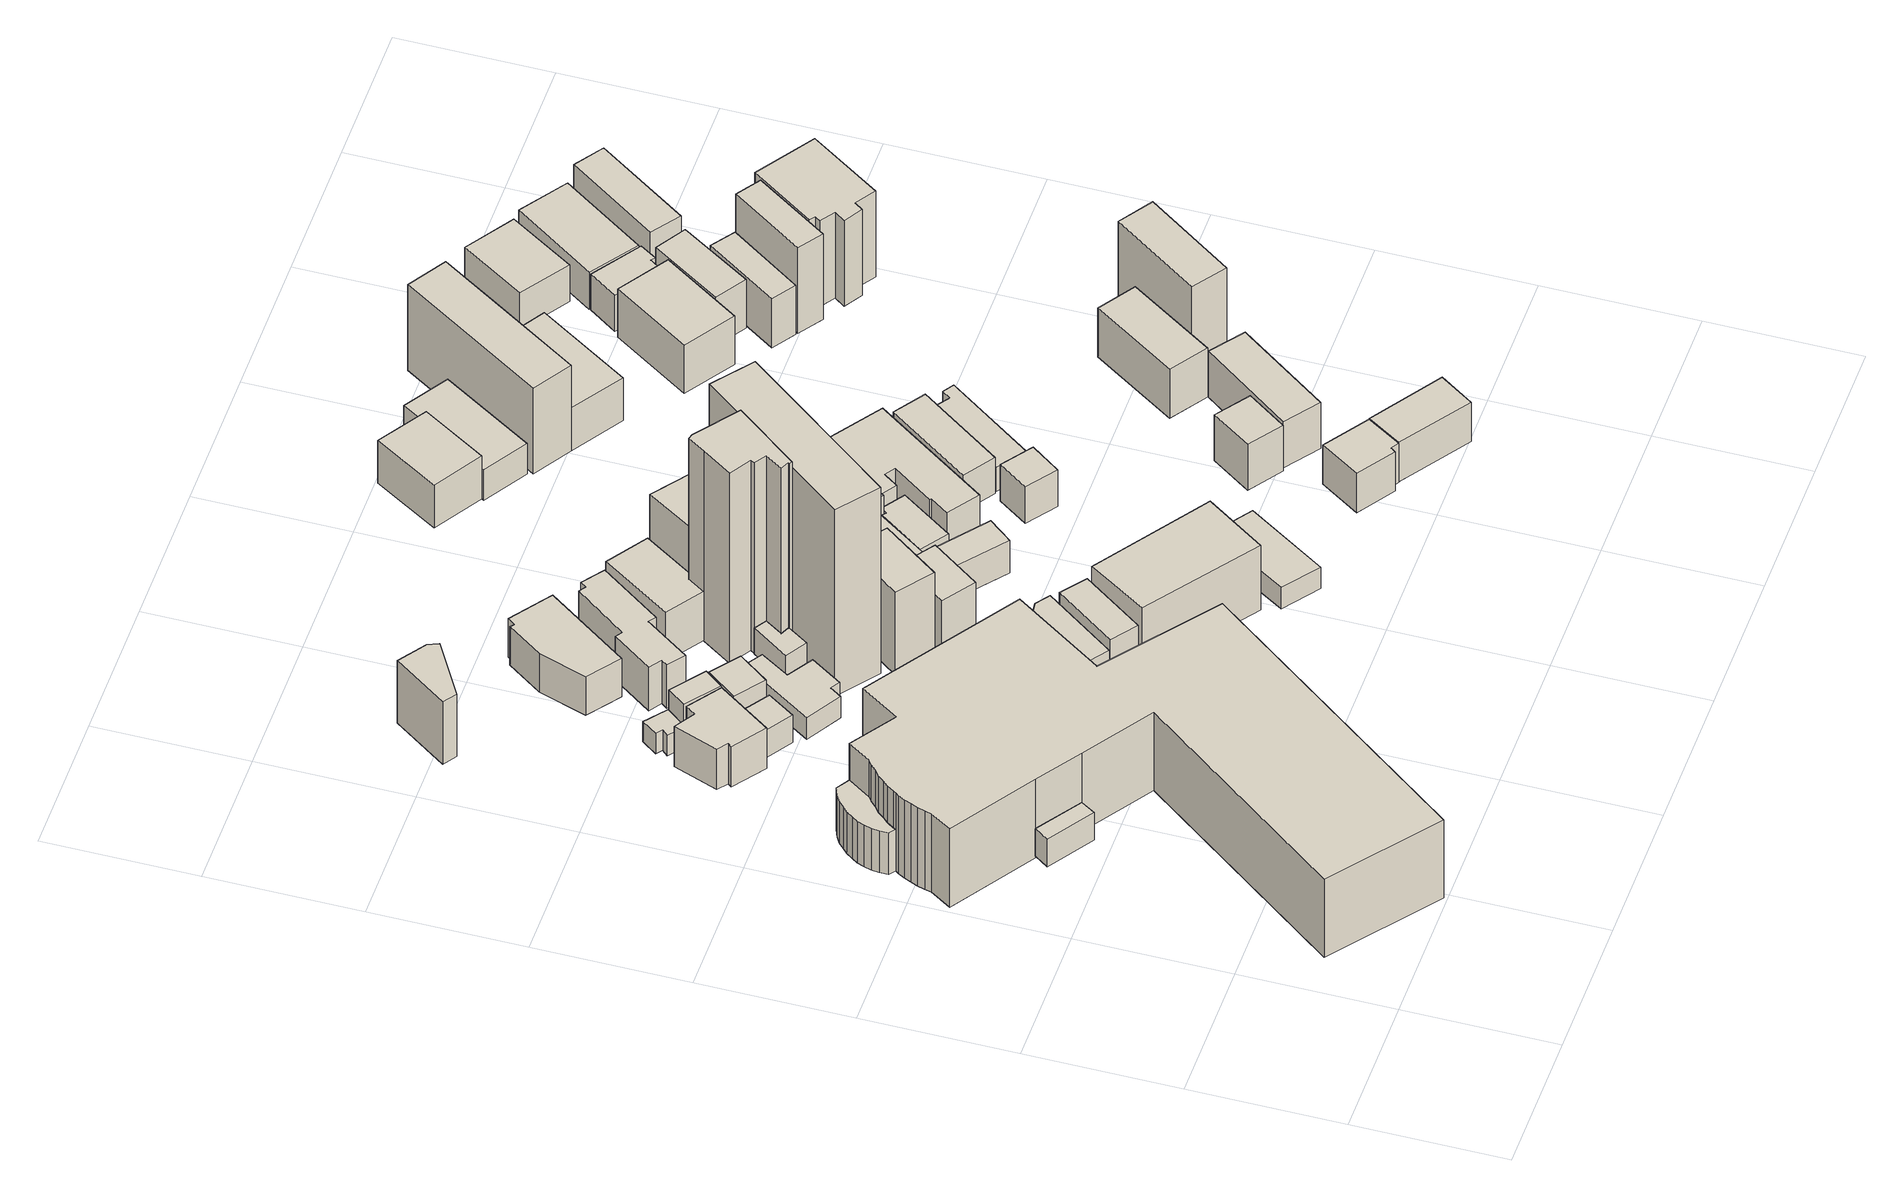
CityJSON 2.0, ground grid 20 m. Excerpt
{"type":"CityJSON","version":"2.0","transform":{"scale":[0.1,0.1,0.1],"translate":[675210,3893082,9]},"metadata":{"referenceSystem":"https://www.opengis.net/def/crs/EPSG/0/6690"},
"CityObjects":{
"building1":{"type":"Building","attributes":{"class":"9999","usage":"422","measuredHeight":9.5,"storeysAboveGround":1,"BuildingDetailAttribute.totalFloorArea":15.6,"BuildingDetailAttribute.buildingFootprintArea":15.6,"BuildingDetailAttribute.buildingRoofEdgeArea":15.6,"BuildingDetailAttribute.urbanPlanType":"21","BuildingDetailAttribute.landUseType":"214","BuildingDetailAttribute.surveyYear":2021,"BuildingIDAttribute.prefecture":"23","BuildingIDAttribute.city":"23106"},"address":[{"country":"日本","locality":"愛知県名古屋市"}],"geometry":[{"type":"Solid","lod":"1","boundaries":[[[[0,1,2,3]],[[2,4,5,3]],[[1,6,4,2]],[[0,7,6,1]],[[3,5,7,0]],[[4,6,7,5]]]]}]},
"building2":{"type":"Building","attributes":{"class":"9999","usage":"422","measuredHeight":11.8,"storeysAboveGround":1,"BuildingDetailAttribute.totalFloorArea":26.38,"BuildingDetailAttribute.buildingFootprintArea":26.38,"BuildingDetailAttribute.buildingRoofEdgeArea":26.38,"BuildingDetailAttribute.urbanPlanType":"21","BuildingDetailAttribute.landUseType":"214","BuildingDetailAttribute.surveyYear":2021,"BuildingIDAttribute.prefecture":"23","BuildingIDAttribute.city":"23106"},"address":[{"country":"日本","locality":"愛知県名古屋市"}],"geometry":[{"type":"Solid","lod":"1","boundaries":[[[[8,9,10,11,12,13,14,15,16,17,18,19,20,21,22,23,24,25,26,27]],[[26,28,29,27]],[[25,30,28,26]],[[24,31,30,25]],[[23,32,31,24]],[[22,33,32,23]],[[21,34,33,22]],[[20,35,34,21]],[[19,36,35,20]],[[18,37,36,19]],[[17,38,37,18]],[[16,39,38,17]],[[15,40,39,16]],[[14,41,40,15]],[[13,42,41,14]],[[12,43,42,13]],[[11,44,43,12]],[[10,45,44,11]],[[9,46,45,10]],[[8,47,46,9]],[[27,29,47,8]],[[28,30,31,32,33,34,35,36,37,38,39,40,41,42,43,44,45,46,47,29]]]]}]},
"building3":{"type":"Building","attributes":{"class":"3002","usage":"422","measuredHeight":22.8,"storeysAboveGround":4,"BuildingDetailAttribute.totalFloorArea":5909.57,"BuildingDetailAttribute.buildingFootprintArea":1477.39,"BuildingDetailAttribute.buildingRoofEdgeArea":1477.39,"BuildingDetailAttribute.urbanPlanType":"21","BuildingDetailAttribute.landUseType":"214","BuildingDetailAttribute.surveyYear":2021,"BuildingIDAttribute.prefecture":"23","BuildingIDAttribute.city":"23106"},"address":[{"country":"日本","locality":"愛知県名古屋市"}],"geometry":[{"type":"Solid","lod":"1","boundaries":[[[[48,49,50,51,52,53,54,55,56,57,58,59,60,61,62,8,27,26,25,24,23,22,21,20,63,64]],[[63,65,66,64]],[[20,67,65,63]],[[21,68,67,20]],[[22,69,68,21]],[[23,70,69,22]],[[24,71,70,23]],[[25,72,71,24]],[[26,73,72,25]],[[27,74,73,26]],[[8,75,74,27]],[[62,76,75,8]],[[61,77,76,62]],[[60,78,77,61]],[[59,79,78,60]],[[58,80,79,59]],[[57,81,80,58]],[[56,82,81,57]],[[55,83,82,56]],[[54,84,83,55]],[[53,85,84,54]],[[52,86,85,53]],[[51,87,86,52]],[[50,88,87,51]],[[49,89,88,50]],[[48,90,89,49]],[[64,66,90,48]],[[65,67,68,69,70,71,72,73,74,75,76,77,78,79,80,81,82,83,84,85,86,87,88,89,90,66]]]]}]},
"building4":{"type":"Building","attributes":{"class":"3001","usage":"411","measuredHeight":8.6,"storeysAboveGround":2,"BuildingDetailAttribute.totalFloorArea":117.78,"BuildingDetailAttribute.buildingFootprintArea":58.89,"BuildingDetailAttribute.buildingRoofEdgeArea":58.89,"BuildingDetailAttribute.urbanPlanType":"21","BuildingDetailAttribute.landUseType":"211","BuildingDetailAttribute.surveyYear":2021,"BuildingIDAttribute.prefecture":"23","BuildingIDAttribute.city":"23106"},"address":[{"country":"日本","locality":"愛知県名古屋市"}],"geometry":[{"type":"Solid","lod":"1","boundaries":[[[[91,92,93,94,95,96,97,98]],[[97,99,100,98]],[[96,101,99,97]],[[95,102,101,96]],[[94,103,102,95]],[[93,104,103,94]],[[92,105,104,93]],[[91,106,105,92]],[[98,100,106,91]],[[99,101,102,103,104,105,106,100]]]]}]},
"building5":{"type":"Building","attributes":{"class":"3003","usage":"461","measuredHeight":5.3,"storeysAboveGround":9999,"BuildingDetailAttribute.totalFloorArea":-9999,"BuildingDetailAttribute.buildingFootprintArea":-9999,"BuildingDetailAttribute.buildingRoofEdgeArea":11.72,"BuildingDetailAttribute.urbanPlanType":"21","BuildingDetailAttribute.landUseType":"211","BuildingDetailAttribute.surveyYear":2021,"BuildingIDAttribute.prefecture":"23","BuildingIDAttribute.city":"23106"},"geometry":[{"type":"Solid","lod":"1","boundaries":[[[[107,108,109,110,111,112]],[[111,113,114,112]],[[110,115,113,111]],[[109,116,115,110]],[[108,117,116,109]],[[107,118,117,108]],[[112,114,118,107]],[[113,115,116,117,118,114]]]]}]},
"building6":{"type":"Building","attributes":{"class":"3003","usage":"461","measuredHeight":4.5,"storeysAboveGround":9999,"BuildingDetailAttribute.totalFloorArea":-9999,"BuildingDetailAttribute.buildingFootprintArea":-9999,"BuildingDetailAttribute.buildingRoofEdgeArea":17.94,"BuildingDetailAttribute.urbanPlanType":"21","BuildingDetailAttribute.landUseType":"211","BuildingDetailAttribute.surveyYear":2021,"BuildingIDAttribute.prefecture":"23","BuildingIDAttribute.city":"23106"},"geometry":[{"type":"Solid","lod":"1","boundaries":[[[[119,120,121,122]],[[121,123,124,122]],[[120,125,123,121]],[[119,126,125,120]],[[122,124,126,119]],[[123,125,126,124]]]]}]},
"building7":{"type":"Building","attributes":{"class":"3001","usage":"413","measuredHeight":12.2,"storeysAboveGround":3,"BuildingDetailAttribute.totalFloorArea":102.77,"BuildingDetailAttribute.buildingFootprintArea":34.26,"BuildingDetailAttribute.buildingRoofEdgeArea":34.26,"BuildingDetailAttribute.urbanPlanType":"21","BuildingDetailAttribute.landUseType":"212","BuildingDetailAttribute.surveyYear":2021,"BuildingIDAttribute.prefecture":"23","BuildingIDAttribute.city":"23106"},"address":[{"country":"日本","locality":"愛知県名古屋市"}],"geometry":[{"type":"Solid","lod":"1","boundaries":[[[[127,128,129,130,131]],[[130,132,133,131]],[[129,134,132,130]],[[128,135,134,129]],[[127,136,135,128]],[[131,133,136,127]],[[132,134,135,136,133]]]]}]},
"building8":{"type":"Building","attributes":{"class":"3001","usage":"461","measuredHeight":6.2,"storeysAboveGround":9999,"BuildingDetailAttribute.totalFloorArea":-9999,"BuildingDetailAttribute.buildingFootprintArea":-9999,"BuildingDetailAttribute.buildingRoofEdgeArea":16.37,"BuildingDetailAttribute.urbanPlanType":"21","BuildingDetailAttribute.landUseType":"211","BuildingDetailAttribute.surveyYear":2021,"BuildingIDAttribute.prefecture":"23","BuildingIDAttribute.city":"23106"},"geometry":[{"type":"Solid","lod":"1","boundaries":[[[[137,138,139,140]],[[139,141,142,140]],[[138,143,141,139]],[[137,144,143,138]],[[140,142,144,137]],[[141,143,144,142]]]]}]},
"building9":{"type":"Building","attributes":{"class":"3001","usage":"411","measuredHeight":6.3,"storeysAboveGround":2,"BuildingDetailAttribute.totalFloorArea":45.74,"BuildingDetailAttribute.buildingFootprintArea":22.87,"BuildingDetailAttribute.buildingRoofEdgeArea":22.87,"BuildingDetailAttribute.urbanPlanType":"21","BuildingDetailAttribute.landUseType":"211","BuildingDetailAttribute.surveyYear":2021,"BuildingIDAttribute.prefecture":"23","BuildingIDAttribute.city":"23106"},"address":[{"country":"日本","locality":"愛知県名古屋市"}],"geometry":[{"type":"Solid","lod":"1","boundaries":[[[[145,146,147,148]],[[147,149,150,148]],[[146,151,149,147]],[[145,152,151,146]],[[148,150,152,145]],[[149,151,152,150]]]]}]},
"building10":{"type":"Building","attributes":{"class":"3001","usage":"411","measuredHeight":4.4,"storeysAboveGround":1,"BuildingDetailAttribute.totalFloorArea":55.62,"BuildingDetailAttribute.buildingFootprintArea":55.62,"BuildingDetailAttribute.buildingRoofEdgeArea":55.62,"BuildingDetailAttribute.urbanPlanType":"21","BuildingDetailAttribute.landUseType":"211","BuildingDetailAttribute.surveyYear":2021,"BuildingIDAttribute.prefecture":"23","BuildingIDAttribute.city":"23106"},"address":[{"country":"日本","locality":"愛知県名古屋市"}],"geometry":[{"type":"Solid","lod":"1","boundaries":[[[[153,154,155,156,157,158,159,160]],[[159,161,162,160]],[[158,163,161,159]],[[157,164,163,158]],[[156,165,164,157]],[[155,166,165,156]],[[154,167,166,155]],[[153,168,167,154]],[[160,162,168,153]],[[161,163,164,165,166,167,168,162]]]]}]},
"building11":{"type":"Building","attributes":{"class":"9999","usage":"411","measuredHeight":8.3,"storeysAboveGround":2,"BuildingDetailAttribute.totalFloorArea":174.25,"BuildingDetailAttribute.buildingFootprintArea":87.12,"BuildingDetailAttribute.buildingRoofEdgeArea":87.12,"BuildingDetailAttribute.urbanPlanType":"21","BuildingDetailAttribute.landUseType":"211","BuildingDetailAttribute.surveyYear":2021,"BuildingIDAttribute.prefecture":"23","BuildingIDAttribute.city":"23106"},"address":[{"country":"日本","locality":"愛知県名古屋市中区新栄三丁目２３０１"}],"geometry":[{"type":"Solid","lod":"1","boundaries":[[[[169,170,171,172,173,174,175]],[[174,176,177,175]],[[173,178,176,174]],[[172,179,178,173]],[[171,180,179,172]],[[170,181,180,171]],[[169,182,181,170]],[[175,177,182,169]],[[176,178,179,180,181,182,177]]]]}]},
"building12":{"type":"Building","attributes":{"class":"9999","usage":"401","measuredHeight":8.6,"storeysAboveGround":4,"BuildingDetailAttribute.totalFloorArea":196.31,"BuildingDetailAttribute.buildingFootprintArea":49.08,"BuildingDetailAttribute.buildingRoofEdgeArea":49.08,"BuildingDetailAttribute.urbanPlanType":"21","BuildingDetailAttribute.landUseType":"223","BuildingDetailAttribute.surveyYear":2021,"BuildingIDAttribute.prefecture":"23","BuildingIDAttribute.city":"23106"},"address":[{"country":"日本","locality":"愛知県名古屋市"}],"geometry":[{"type":"Solid","lod":"1","boundaries":[[[[183,184,185,186,187]],[[186,188,189,187]],[[185,190,188,186]],[[184,191,190,185]],[[183,192,191,184]],[[187,189,192,183]],[[188,190,191,192,189]]]]}]},
"building13":{"type":"Building","attributes":{"class":"3001","usage":"412","measuredHeight":7.1,"storeysAboveGround":2,"BuildingDetailAttribute.totalFloorArea":151.86,"BuildingDetailAttribute.buildingFootprintArea":75.93,"BuildingDetailAttribute.buildingRoofEdgeArea":75.93,"BuildingDetailAttribute.urbanPlanType":"21","BuildingDetailAttribute.landUseType":"211","BuildingDetailAttribute.surveyYear":2021,"BuildingIDAttribute.prefecture":"23","BuildingIDAttribute.city":"23106"},"address":[{"country":"日本","locality":"愛知県名古屋市"}],"geometry":[{"type":"Solid","lod":"1","boundaries":[[[[193,194,195,196,197,198,199,200,201,202,203,204]],[[203,205,206,204]],[[202,207,205,203]],[[201,208,207,202]],[[200,209,208,201]],[[199,210,209,200]],[[198,211,210,199]],[[197,212,211,198]],[[196,213,212,197]],[[195,214,213,196]],[[194,215,214,195]],[[193,216,215,194]],[[204,206,216,193]],[[205,207,208,209,210,211,212,213,214,215,216,206]]]]}]},
"building14":{"type":"Building","attributes":{"class":"9999","usage":"461","measuredHeight":31.2,"storeysAboveGround":9999,"BuildingDetailAttribute.totalFloorArea":-9999,"BuildingDetailAttribute.buildingFootprintArea":-9999,"BuildingDetailAttribute.buildingRoofEdgeArea":15.56,"BuildingDetailAttribute.urbanPlanType":"21","BuildingDetailAttribute.landUseType":"211","BuildingDetailAttribute.surveyYear":2021,"BuildingIDAttribute.prefecture":"23","BuildingIDAttribute.city":"23106"},"geometry":[{"type":"Solid","lod":"1","boundaries":[[[[217,218,219,220,221,222,223]],[[222,224,225,223]],[[221,226,224,222]],[[220,227,226,221]],[[219,228,227,220]],[[218,229,228,219]],[[217,230,229,218]],[[223,225,230,217]],[[224,226,227,228,229,230,225]]]]}]},
"building15":{"type":"Building","attributes":{"class":"3001","usage":"411","measuredHeight":9.6,"storeysAboveGround":3,"BuildingDetailAttribute.totalFloorArea":118.86,"BuildingDetailAttribute.buildingFootprintArea":39.62,"BuildingDetailAttribute.buildingRoofEdgeArea":39.62,"BuildingDetailAttribute.urbanPlanType":"21","BuildingDetailAttribute.landUseType":"211","BuildingDetailAttribute.surveyYear":2021,"BuildingIDAttribute.prefecture":"23","BuildingIDAttribute.city":"23106"},"address":[{"country":"日本","locality":"愛知県名古屋市"}],"geometry":[{"type":"Solid","lod":"1","boundaries":[[[[231,232,233,234]],[[233,235,236,234]],[[232,237,235,233]],[[231,238,237,232]],[[234,236,238,231]],[[235,237,238,236]]]]}]},
"building16":{"type":"Building","attributes":{"class":"3001","usage":"411","measuredHeight":13.5,"storeysAboveGround":3,"BuildingDetailAttribute.totalFloorArea":154,"BuildingDetailAttribute.buildingFootprintArea":51.33,"BuildingDetailAttribute.buildingRoofEdgeArea":51.33,"BuildingDetailAttribute.urbanPlanType":"21","BuildingDetailAttribute.landUseType":"211","BuildingDetailAttribute.surveyYear":2021,"BuildingIDAttribute.prefecture":"23","BuildingIDAttribute.city":"23106"},"address":[{"country":"日本","locality":"愛知県名古屋市"}],"geometry":[{"type":"Solid","lod":"1","boundaries":[[[[239,240,241,242]],[[241,243,244,242]],[[240,245,243,241]],[[239,246,245,240]],[[242,244,246,239]],[[243,245,246,244]]]]}]},
"building17":{"type":"Building","attributes":{"class":"3001","usage":"411","measuredHeight":31.1,"storeysAboveGround":2,"BuildingDetailAttribute.totalFloorArea":124.41,"BuildingDetailAttribute.buildingFootprintArea":62.21,"BuildingDetailAttribute.buildingRoofEdgeArea":62.21,"BuildingDetailAttribute.urbanPlanType":"21","BuildingDetailAttribute.landUseType":"211","BuildingDetailAttribute.surveyYear":2021,"BuildingIDAttribute.prefecture":"23","BuildingIDAttribute.city":"23106"},"address":[{"country":"日本","locality":"愛知県名古屋市"}],"geometry":[{"type":"Solid","lod":"1","boundaries":[[[[247,248,249,250,251,252,253,254,255,256,257,258]],[[257,259,260,258]],[[256,261,259,257]],[[255,262,261,256]],[[254,263,262,255]],[[253,264,263,254]],[[252,265,264,253]],[[251,266,265,252]],[[250,267,266,251]],[[249,268,267,250]],[[248,269,268,249]],[[247,270,269,248]],[[258,260,270,247]],[[259,261,262,263,264,265,266,267,268,269,270,260]]]]}]},
"building18":{"type":"Building","attributes":{"class":"9999","usage":"411","measuredHeight":15,"storeysAboveGround":2,"BuildingDetailAttribute.totalFloorArea":134.65,"BuildingDetailAttribute.buildingFootprintArea":67.33,"BuildingDetailAttribute.buildingRoofEdgeArea":67.33,"BuildingDetailAttribute.urbanPlanType":"21","BuildingDetailAttribute.landUseType":"211","BuildingDetailAttribute.surveyYear":2021,"BuildingIDAttribute.prefecture":"23","BuildingIDAttribute.city":"23106"},"address":[{"country":"日本","locality":"愛知県名古屋市"}],"geometry":[{"type":"Solid","lod":"1","boundaries":[[[[271,272,273,274,275,276]],[[275,277,278,276]],[[274,279,277,275]],[[273,280,279,274]],[[272,281,280,273]],[[271,282,281,272]],[[276,278,282,271]],[[277,279,280,281,282,278]]]]}]},
"building19":{"type":"Building","attributes":{"class":"3002","usage":"413","measuredHeight":8.5,"storeysAboveGround":2,"BuildingDetailAttribute.totalFloorArea":79.57,"BuildingDetailAttribute.buildingFootprintArea":39.79,"BuildingDetailAttribute.buildingRoofEdgeArea":39.79,"BuildingDetailAttribute.urbanPlanType":"21","BuildingDetailAttribute.landUseType":"212","BuildingDetailAttribute.surveyYear":2021,"BuildingIDAttribute.prefecture":"23","BuildingIDAttribute.city":"23106"},"address":[{"country":"日本","locality":"愛知県名古屋市"}],"geometry":[{"type":"Solid","lod":"1","boundaries":[[[[283,284,285,286]],[[285,287,288,286]],[[284,289,287,285]],[[283,290,289,284]],[[286,288,290,283]],[[287,289,290,288]]]]}]},
"building20":{"type":"Building","attributes":{"class":"3002","usage":"412","measuredHeight":31.5,"storeysAboveGround":10,"BuildingDetailAttribute.totalFloorArea":1688.16,"BuildingDetailAttribute.buildingFootprintArea":168.82,"BuildingDetailAttribute.buildingRoofEdgeArea":168.82,"BuildingDetailAttribute.urbanPlanType":"21","BuildingDetailAttribute.landUseType":"211","BuildingDetailAttribute.surveyYear":2021,"BuildingIDAttribute.prefecture":"23","BuildingIDAttribute.city":"23106"},"address":[{"country":"日本","locality":"愛知県名古屋市"}],"geometry":[{"type":"Solid","lod":"1","boundaries":[[[[291,292,293,294]],[[293,295,296,294]],[[292,297,295,293]],[[291,298,297,292]],[[294,296,298,291]],[[295,297,298,296]]]]}]},
"building21":{"type":"Building","attributes":{"class":"3002","usage":"412","measuredHeight":12.6,"storeysAboveGround":3,"BuildingDetailAttribute.totalFloorArea":484.04,"BuildingDetailAttribute.buildingFootprintArea":161.35,"BuildingDetailAttribute.buildingRoofEdgeArea":161.35,"BuildingDetailAttribute.urbanPlanType":"21","BuildingDetailAttribute.landUseType":"211","BuildingDetailAttribute.surveyYear":2021,"BuildingIDAttribute.prefecture":"23","BuildingIDAttribute.city":"23106"},"address":[{"country":"日本","locality":"愛知県名古屋市"}],"geometry":[{"type":"Solid","lod":"1","boundaries":[[[[299,300,301,302]],[[301,303,304,302]],[[300,305,303,301]],[[299,306,305,300]],[[302,304,306,299]],[[303,305,306,304]]]]}]},
"building22":{"type":"Building","attributes":{"class":"3001","usage":"411","measuredHeight":27,"storeysAboveGround":4,"BuildingDetailAttribute.totalFloorArea":192.43,"BuildingDetailAttribute.buildingFootprintArea":48.11,"BuildingDetailAttribute.buildingRoofEdgeArea":48.11,"BuildingDetailAttribute.urbanPlanType":"21","BuildingDetailAttribute.landUseType":"211","BuildingDetailAttribute.surveyYear":2021,"BuildingIDAttribute.prefecture":"23","BuildingIDAttribute.city":"23106"},"address":[{"country":"日本","locality":"愛知県名古屋市"}],"geometry":[{"type":"Solid","lod":"1","boundaries":[[[[307,308,309,310]],[[309,311,312,310]],[[308,313,311,309]],[[307,314,313,308]],[[310,312,314,307]],[[311,313,314,312]]]]}]},
"building23":{"type":"Building","attributes":{"class":"9999","usage":"411","measuredHeight":7.2,"storeysAboveGround":2,"BuildingDetailAttribute.totalFloorArea":122.56,"BuildingDetailAttribute.buildingFootprintArea":61.28,"BuildingDetailAttribute.buildingRoofEdgeArea":-9999,"BuildingDetailAttribute.urbanPlanType":"21","BuildingDetailAttribute.landUseType":"211","BuildingDetailAttribute.surveyYear":2021,"BuildingIDAttribute.prefecture":"23","BuildingIDAttribute.city":"23106"},"address":[{"country":"日本","locality":"愛知県名古屋市中区新栄三丁目２３０６"}],"geometry":[{"type":"Solid","lod":"1","boundaries":[[[[315,316,317,318]],[[317,319,320,318]],[[316,321,319,317]],[[315,322,321,316]],[[318,320,322,315]],[[319,321,322,320]]]]}]},
"building24":{"type":"Building","attributes":{"class":"3001","usage":"411","measuredHeight":5.3,"storeysAboveGround":1,"BuildingDetailAttribute.totalFloorArea":33.48,"BuildingDetailAttribute.buildingFootprintArea":33.48,"BuildingDetailAttribute.buildingRoofEdgeArea":33.48,"BuildingDetailAttribute.urbanPlanType":"21","BuildingDetailAttribute.landUseType":"211","BuildingDetailAttribute.surveyYear":2021,"BuildingIDAttribute.prefecture":"23","BuildingIDAttribute.city":"23106"},"address":[{"country":"日本","locality":"愛知県名古屋市"}],"geometry":[{"type":"Solid","lod":"1","boundaries":[[[[323,324,325,326]],[[325,327,328,326]],[[324,329,327,325]],[[323,330,329,324]],[[326,328,330,323]],[[327,329,330,328]]]]}]},
"building25":{"type":"Building","attributes":{"class":"3001","usage":"413","measuredHeight":6.2,"storeysAboveGround":1,"BuildingDetailAttribute.totalFloorArea":38.39,"BuildingDetailAttribute.buildingFootprintArea":38.39,"BuildingDetailAttribute.buildingRoofEdgeArea":72.11,"BuildingDetailAttribute.urbanPlanType":"21","BuildingDetailAttribute.landUseType":"212","BuildingDetailAttribute.surveyYear":2021,"BuildingIDAttribute.prefecture":"23","BuildingIDAttribute.city":"23106"},"address":[{"country":"日本","locality":"愛知県名古屋市"}],"geometry":[{"type":"Solid","lod":"1","boundaries":[[[[331,332,333,334,335,336,337]],[[336,338,339,337]],[[335,340,338,336]],[[334,341,340,335]],[[333,342,341,334]],[[332,343,342,333]],[[331,344,343,332]],[[337,339,344,331]],[[338,340,341,342,343,344,339]]]]}]},
"building26":{"type":"Building","attributes":{"class":"3001","usage":"411","measuredHeight":4.4,"storeysAboveGround":1,"BuildingDetailAttribute.totalFloorArea":71.54,"BuildingDetailAttribute.buildingFootprintArea":71.54,"BuildingDetailAttribute.buildingRoofEdgeArea":71.54,"BuildingDetailAttribute.urbanPlanType":"21","BuildingDetailAttribute.landUseType":"211","BuildingDetailAttribute.surveyYear":2021,"BuildingIDAttribute.prefecture":"23","BuildingIDAttribute.city":"23106"},"address":[{"country":"日本","locality":"愛知県名古屋市"}],"geometry":[{"type":"Solid","lod":"1","boundaries":[[[[345,346,347,348]],[[347,349,350,348]],[[346,351,349,347]],[[345,352,351,346]],[[348,350,352,345]],[[349,351,352,350]]]]}]},
"building27":{"type":"Building","attributes":{"class":"9999","usage":"411","measuredHeight":6.2,"storeysAboveGround":1,"BuildingDetailAttribute.totalFloorArea":33.73,"BuildingDetailAttribute.buildingFootprintArea":33.73,"BuildingDetailAttribute.buildingRoofEdgeArea":72.11,"BuildingDetailAttribute.urbanPlanType":"21","BuildingDetailAttribute.landUseType":"211","BuildingDetailAttribute.surveyYear":2021,"BuildingIDAttribute.prefecture":"23","BuildingIDAttribute.city":"23106"},"address":[{"country":"日本","locality":"愛知県名古屋市"}],"geometry":[{"type":"Solid","lod":"1","boundaries":[[[[353,354,355,356,357,358]],[[357,359,360,358]],[[356,361,359,357]],[[355,362,361,356]],[[354,363,362,355]],[[353,364,363,354]],[[358,360,364,353]],[[359,361,362,363,364,360]]]]}]},
"building28":{"type":"Building","attributes":{"class":"3001","usage":"413","measuredHeight":9,"storeysAboveGround":2,"BuildingDetailAttribute.totalFloorArea":137.05,"BuildingDetailAttribute.buildingFootprintArea":68.53,"BuildingDetailAttribute.buildingRoofEdgeArea":68.53,"BuildingDetailAttribute.urbanPlanType":"21","BuildingDetailAttribute.landUseType":"212","BuildingDetailAttribute.surveyYear":2021,"BuildingIDAttribute.prefecture":"23","BuildingIDAttribute.city":"23106"},"address":[{"country":"日本","locality":"愛知県名古屋市"}],"geometry":[{"type":"Solid","lod":"1","boundaries":[[[[365,366,367,368]],[[367,369,370,368]],[[366,371,369,367]],[[365,372,371,366]],[[368,370,372,365]],[[369,371,372,370]]]]}]},
"building29":{"type":"Building","attributes":{"class":"3001","usage":"411","measuredHeight":7,"storeysAboveGround":2,"BuildingDetailAttribute.totalFloorArea":45.2,"BuildingDetailAttribute.buildingFootprintArea":22.6,"BuildingDetailAttribute.buildingRoofEdgeArea":22.6,"BuildingDetailAttribute.urbanPlanType":"21","BuildingDetailAttribute.landUseType":"211","BuildingDetailAttribute.surveyYear":2021,"BuildingIDAttribute.prefecture":"23","BuildingIDAttribute.city":"23106"},"address":[{"country":"日本","locality":"愛知県名古屋市"}],"geometry":[{"type":"Solid","lod":"1","boundaries":[[[[373,374,375,376]],[[375,377,378,376]],[[374,379,377,375]],[[373,380,379,374]],[[376,378,380,373]],[[377,379,380,378]]]]}]},
"building30":{"type":"Building","attributes":{"class":"3001","usage":"411","measuredHeight":8.1,"storeysAboveGround":2,"BuildingDetailAttribute.totalFloorArea":269.15,"BuildingDetailAttribute.buildingFootprintArea":134.57,"BuildingDetailAttribute.buildingRoofEdgeArea":134.57,"BuildingDetailAttribute.urbanPlanType":"21","BuildingDetailAttribute.landUseType":"211","BuildingDetailAttribute.surveyYear":2021,"BuildingIDAttribute.prefecture":"23","BuildingIDAttribute.city":"23106"},"address":[{"country":"日本","locality":"愛知県名古屋市"}],"geometry":[{"type":"Solid","lod":"1","boundaries":[[[[381,382,383,384,385,386,387,388,389,390]],[[389,391,392,390]],[[388,393,391,389]],[[387,394,393,388]],[[386,395,394,387]],[[385,396,395,386]],[[384,397,396,385]],[[383,398,397,384]],[[382,399,398,383]],[[381,400,399,382]],[[390,392,400,381]],[[391,393,394,395,396,397,398,399,400,392]]]]}]},
"building31":{"type":"Building","attributes":{"class":"3001","usage":"402","measuredHeight":9,"storeysAboveGround":2,"BuildingDetailAttribute.totalFloorArea":148.24,"BuildingDetailAttribute.buildingFootprintArea":74.12,"BuildingDetailAttribute.buildingRoofEdgeArea":74.12,"BuildingDetailAttribute.urbanPlanType":"21","BuildingDetailAttribute.landUseType":"212","BuildingDetailAttribute.surveyYear":2021,"BuildingIDAttribute.prefecture":"23","BuildingIDAttribute.city":"23106"},"address":[{"country":"日本","locality":"愛知県名古屋市"}],"geometry":[{"type":"Solid","lod":"1","boundaries":[[[[401,402,403,404]],[[403,405,406,404]],[[402,407,405,403]],[[401,408,407,402]],[[404,406,408,401]],[[405,407,408,406]]]]}]},
"building32":{"type":"Building","attributes":{"class":"3001","usage":"413","measuredHeight":7.4,"storeysAboveGround":2,"BuildingDetailAttribute.totalFloorArea":84.22,"BuildingDetailAttribute.buildingFootprintArea":42.11,"BuildingDetailAttribute.buildingRoofEdgeArea":100.13,"BuildingDetailAttribute.urbanPlanType":"21","BuildingDetailAttribute.landUseType":"212","BuildingDetailAttribute.surveyYear":2021,"BuildingIDAttribute.prefecture":"23","BuildingIDAttribute.city":"23106"},"address":[{"country":"日本","locality":"愛知県名古屋市"}],"geometry":[{"type":"Solid","lod":"1","boundaries":[[[[409,410,411,412,413,414]],[[413,415,416,414]],[[412,417,415,413]],[[411,418,417,412]],[[410,419,418,411]],[[409,420,419,410]],[[414,416,420,409]],[[415,417,418,419,420,416]]]]}]},
"building33":{"type":"Building","attributes":{"class":"3001","usage":"411","measuredHeight":6.9,"storeysAboveGround":2,"BuildingDetailAttribute.totalFloorArea":127.17,"BuildingDetailAttribute.buildingFootprintArea":63.59,"BuildingDetailAttribute.buildingRoofEdgeArea":63.59,"BuildingDetailAttribute.urbanPlanType":"21","BuildingDetailAttribute.landUseType":"211","BuildingDetailAttribute.surveyYear":2021,"BuildingIDAttribute.prefecture":"23","BuildingIDAttribute.city":"23106"},"address":[{"country":"日本","locality":"愛知県名古屋市"}],"geometry":[{"type":"Solid","lod":"1","boundaries":[[[[421,422,423,424]],[[423,425,426,424]],[[422,427,425,423]],[[421,428,427,422]],[[424,426,428,421]],[[425,427,428,426]]]]}]},
"building34":{"type":"Building","attributes":{"class":"3002","usage":"411","measuredHeight":7.5,"storeysAboveGround":1,"BuildingDetailAttribute.totalFloorArea":32.89,"BuildingDetailAttribute.buildingFootprintArea":32.89,"BuildingDetailAttribute.buildingRoofEdgeArea":32.89,"BuildingDetailAttribute.urbanPlanType":"21","BuildingDetailAttribute.landUseType":"211","BuildingDetailAttribute.surveyYear":2021,"BuildingIDAttribute.prefecture":"23","BuildingIDAttribute.city":"23106"},"address":[{"country":"日本","locality":"愛知県名古屋市"}],"geometry":[{"type":"Solid","lod":"1","boundaries":[[[[429,430,431,432]],[[431,433,434,432]],[[430,435,433,431]],[[429,436,435,430]],[[432,434,436,429]],[[433,435,436,434]]]]}]},
"building35":{"type":"Building","attributes":{"class":"3001","usage":"413","measuredHeight":9,"storeysAboveGround":2,"BuildingDetailAttribute.totalFloorArea":190.46,"BuildingDetailAttribute.buildingFootprintArea":95.23,"BuildingDetailAttribute.buildingRoofEdgeArea":95.23,"BuildingDetailAttribute.urbanPlanType":"21","BuildingDetailAttribute.landUseType":"212","BuildingDetailAttribute.surveyYear":2021,"BuildingIDAttribute.prefecture":"23","BuildingIDAttribute.city":"23106"},"address":[{"country":"日本","locality":"愛知県名古屋市"}],"geometry":[{"type":"Solid","lod":"1","boundaries":[[[[437,438,401,404,439,440]],[[439,441,442,440]],[[404,443,441,439]],[[401,444,443,404]],[[438,445,444,401]],[[437,446,445,438]],[[440,442,446,437]],[[441,443,444,445,446,442]]]]}]},
"building36":{"type":"Building","attributes":{"class":"3001","usage":"413","measuredHeight":6.9,"storeysAboveGround":1,"BuildingDetailAttribute.totalFloorArea":57.71,"BuildingDetailAttribute.buildingFootprintArea":57.71,"BuildingDetailAttribute.buildingRoofEdgeArea":57.71,"BuildingDetailAttribute.urbanPlanType":"21","BuildingDetailAttribute.landUseType":"212","BuildingDetailAttribute.surveyYear":2021,"BuildingIDAttribute.prefecture":"23","BuildingIDAttribute.city":"23106"},"address":[{"country":"日本","locality":"愛知県名古屋市"}],"geometry":[{"type":"Solid","lod":"1","boundaries":[[[[447,448,449,450,451,452]],[[451,453,454,452]],[[450,455,453,451]],[[449,456,455,450]],[[448,457,456,449]],[[447,458,457,448]],[[452,454,458,447]],[[453,455,456,457,458,454]]]]}]},
"building37":{"type":"Building","attributes":{"class":"9999","usage":"412","measuredHeight":7.4,"storeysAboveGround":2,"BuildingDetailAttribute.totalFloorArea":116.04,"BuildingDetailAttribute.buildingFootprintArea":58.02,"BuildingDetailAttribute.buildingRoofEdgeArea":100.13,"BuildingDetailAttribute.urbanPlanType":"21","BuildingDetailAttribute.landUseType":"211","BuildingDetailAttribute.surveyYear":2021,"BuildingIDAttribute.prefecture":"23","BuildingIDAttribute.city":"23106"},"address":[{"country":"日本","locality":"愛知県名古屋市"}],"geometry":[{"type":"Solid","lod":"1","boundaries":[[[[459,460,461,462]],[[461,463,464,462]],[[460,465,463,461]],[[459,466,465,460]],[[462,464,466,459]],[[463,465,466,464]]]]}]},
"building38":{"type":"Building","attributes":{"class":"3002","usage":"411","measuredHeight":7.5,"storeysAboveGround":2,"BuildingDetailAttribute.totalFloorArea":158.74,"BuildingDetailAttribute.buildingFootprintArea":79.37,"BuildingDetailAttribute.buildingRoofEdgeArea":79.37,"BuildingDetailAttribute.urbanPlanType":"21","BuildingDetailAttribute.landUseType":"211","BuildingDetailAttribute.surveyYear":2021,"BuildingIDAttribute.prefecture":"23","BuildingIDAttribute.city":"23106"},"address":[{"country":"日本","locality":"愛知県名古屋市"}],"geometry":[{"type":"Solid","lod":"1","boundaries":[[[[467,468,469,470]],[[469,471,472,470]],[[468,473,471,469]],[[467,474,473,468]],[[470,472,474,467]],[[471,473,474,472]]]]}]},
"building39":{"type":"Building","attributes":{"class":"3002","usage":"412","measuredHeight":17,"storeysAboveGround":5,"BuildingDetailAttribute.totalFloorArea":663.89,"BuildingDetailAttribute.buildingFootprintArea":132.78,"BuildingDetailAttribute.buildingRoofEdgeArea":132.78,"BuildingDetailAttribute.urbanPlanType":"21","BuildingDetailAttribute.landUseType":"211","BuildingDetailAttribute.surveyYear":2021,"BuildingIDAttribute.prefecture":"23","BuildingIDAttribute.city":"23106"},"address":[{"country":"日本","locality":"愛知県名古屋市"}],"geometry":[{"type":"Solid","lod":"1","boundaries":[[[[475,476,477,478,479]],[[478,480,481,479]],[[477,482,480,478]],[[476,483,482,477]],[[475,484,483,476]],[[479,481,484,475]],[[480,482,483,484,481]]]]}]},
"building40":{"type":"Building","attributes":{"class":"3001","usage":"413","measuredHeight":8.9,"storeysAboveGround":2,"BuildingDetailAttribute.totalFloorArea":224.25,"BuildingDetailAttribute.buildingFootprintArea":112.12,"BuildingDetailAttribute.buildingRoofEdgeArea":112.12,"BuildingDetailAttribute.urbanPlanType":"21","BuildingDetailAttribute.landUseType":"212","BuildingDetailAttribute.surveyYear":2021,"BuildingIDAttribute.prefecture":"23","BuildingIDAttribute.city":"23106"},"address":[{"country":"日本","locality":"愛知県名古屋市"}],"geometry":[{"type":"Solid","lod":"1","boundaries":[[[[475,485,486,476]],[[486,487,488,476]],[[485,489,487,486]],[[475,490,489,485]],[[476,488,490,475]],[[487,489,490,488]]]]}]},
"building41":{"type":"Building","attributes":{"class":"3001","usage":"411","measuredHeight":9.3,"storeysAboveGround":2,"BuildingDetailAttribute.totalFloorArea":150.04,"BuildingDetailAttribute.buildingFootprintArea":75.02,"BuildingDetailAttribute.buildingRoofEdgeArea":75.02,"BuildingDetailAttribute.urbanPlanType":"21","BuildingDetailAttribute.landUseType":"211","BuildingDetailAttribute.surveyYear":2021,"BuildingIDAttribute.prefecture":"23","BuildingIDAttribute.city":"23106"},"address":[{"country":"日本","locality":"愛知県名古屋市"}],"geometry":[{"type":"Solid","lod":"1","boundaries":[[[[491,492,493,494]],[[493,495,496,494]],[[492,497,495,493]],[[491,498,497,492]],[[494,496,498,491]],[[495,497,498,496]]]]}]},
"building42":{"type":"Building","attributes":{"class":"3001","usage":"402","measuredHeight":8.9,"storeysAboveGround":2,"BuildingDetailAttribute.totalFloorArea":185.52,"BuildingDetailAttribute.buildingFootprintArea":92.76,"BuildingDetailAttribute.buildingRoofEdgeArea":92.76,"BuildingDetailAttribute.urbanPlanType":"21","BuildingDetailAttribute.landUseType":"212","BuildingDetailAttribute.surveyYear":2021,"BuildingIDAttribute.prefecture":"23","BuildingIDAttribute.city":"23106"},"address":[{"country":"日本","locality":"愛知県名古屋市"}],"geometry":[{"type":"Solid","lod":"1","boundaries":[[[[499,500,501,502]],[[501,503,504,502]],[[500,505,503,501]],[[499,506,505,500]],[[502,504,506,499]],[[503,505,506,504]]]]}]},
"building43":{"type":"Building","attributes":{"class":"3002","usage":"413","measuredHeight":16.9,"storeysAboveGround":4,"BuildingDetailAttribute.totalFloorArea":288.98,"BuildingDetailAttribute.buildingFootprintArea":72.24,"BuildingDetailAttribute.buildingRoofEdgeArea":72.24,"BuildingDetailAttribute.urbanPlanType":"21","BuildingDetailAttribute.landUseType":"212","BuildingDetailAttribute.surveyYear":2021,"BuildingIDAttribute.prefecture":"23","BuildingIDAttribute.city":"23106"},"address":[{"country":"日本","locality":"愛知県名古屋市"}],"geometry":[{"type":"Solid","lod":"1","boundaries":[[[[507,508,509,510]],[[509,511,512,510]],[[508,513,511,509]],[[507,514,513,508]],[[510,512,514,507]],[[511,513,514,512]]]]}]},
"building44":{"type":"Building","attributes":{"class":"3001","usage":"413","measuredHeight":15,"storeysAboveGround":2,"BuildingDetailAttribute.totalFloorArea":83.4,"BuildingDetailAttribute.buildingFootprintArea":41.7,"BuildingDetailAttribute.buildingRoofEdgeArea":41.7,"BuildingDetailAttribute.urbanPlanType":"21","BuildingDetailAttribute.landUseType":"212","BuildingDetailAttribute.surveyYear":2021,"BuildingIDAttribute.prefecture":"23","BuildingIDAttribute.city":"23106"},"address":[{"country":"日本","locality":"愛知県名古屋市"}],"geometry":[{"type":"Solid","lod":"1","boundaries":[[[[515,516,517,518]],[[517,519,520,518]],[[516,521,519,517]],[[515,522,521,516]],[[518,520,522,515]],[[519,521,522,520]]]]}]},
"building45":{"type":"Building","attributes":{"class":"3001","usage":"414","measuredHeight":9.9,"storeysAboveGround":2,"BuildingDetailAttribute.totalFloorArea":100.25,"BuildingDetailAttribute.buildingFootprintArea":50.12,"BuildingDetailAttribute.buildingRoofEdgeArea":50.12,"BuildingDetailAttribute.urbanPlanType":"21","BuildingDetailAttribute.landUseType":"211","BuildingDetailAttribute.surveyYear":2021,"BuildingIDAttribute.prefecture":"23","BuildingIDAttribute.city":"23106"},"address":[{"country":"日本","locality":"愛知県名古屋市"}],"geometry":[{"type":"Solid","lod":"1","boundaries":[[[[523,524,525,526]],[[525,527,528,526]],[[524,529,527,525]],[[523,530,529,524]],[[526,528,530,523]],[[527,529,530,528]]]]}]},
"building46":{"type":"Building","attributes":{"class":"3001","usage":"402","measuredHeight":6.9,"storeysAboveGround":1,"BuildingDetailAttribute.totalFloorArea":33.26,"BuildingDetailAttribute.buildingFootprintArea":33.26,"BuildingDetailAttribute.buildingRoofEdgeArea":33.26,"BuildingDetailAttribute.urbanPlanType":"21","BuildingDetailAttribute.landUseType":"212","BuildingDetailAttribute.surveyYear":2021,"BuildingIDAttribute.prefecture":"23","BuildingIDAttribute.city":"23106"},"address":[{"country":"日本","locality":"愛知県名古屋市"}],"geometry":[{"type":"Solid","lod":"1","boundaries":[[[[531,532,533,534,535,536]],[[535,537,538,536]],[[534,539,537,535]],[[533,540,539,534]],[[532,541,540,533]],[[531,542,541,532]],[[536,538,542,531]],[[537,539,540,541,542,538]]]]}]},
"building47":{"type":"Building","attributes":{"class":"3002","usage":"413","measuredHeight":16,"storeysAboveGround":4,"BuildingDetailAttribute.totalFloorArea":172.69,"BuildingDetailAttribute.buildingFootprintArea":43.17,"BuildingDetailAttribute.buildingRoofEdgeArea":43.17,"BuildingDetailAttribute.urbanPlanType":"21","BuildingDetailAttribute.landUseType":"212","BuildingDetailAttribute.surveyYear":2021,"BuildingIDAttribute.prefecture":"23","BuildingIDAttribute.city":"23106"},"address":[{"country":"日本","locality":"愛知県名古屋市"}],"geometry":[{"type":"Solid","lod":"1","boundaries":[[[[543,544,545,546]],[[545,547,548,546]],[[544,549,547,545]],[[543,550,549,544]],[[546,548,550,543]],[[547,549,550,548]]]]}]},
"building48":{"type":"Building","attributes":{"class":"3001","usage":"411","measuredHeight":8,"storeysAboveGround":2,"BuildingDetailAttribute.totalFloorArea":149.6,"BuildingDetailAttribute.buildingFootprintArea":74.8,"BuildingDetailAttribute.buildingRoofEdgeArea":74.8,"BuildingDetailAttribute.urbanPlanType":"21","BuildingDetailAttribute.landUseType":"211","BuildingDetailAttribute.surveyYear":2021,"BuildingIDAttribute.prefecture":"23","BuildingIDAttribute.city":"23106"},"address":[{"country":"日本","locality":"愛知県名古屋市"}],"geometry":[{"type":"Solid","lod":"1","boundaries":[[[[551,552,553,554]],[[553,555,556,554]],[[552,557,555,553]],[[551,558,557,552]],[[554,556,558,551]],[[555,557,558,556]]]]}]},
"building49":{"type":"Building","attributes":{"class":"3002","usage":"412","measuredHeight":16,"storeysAboveGround":4,"BuildingDetailAttribute.totalFloorArea":417.23,"BuildingDetailAttribute.buildingFootprintArea":104.31,"BuildingDetailAttribute.buildingRoofEdgeArea":104.31,"BuildingDetailAttribute.urbanPlanType":"21","BuildingDetailAttribute.landUseType":"211","BuildingDetailAttribute.surveyYear":2021,"BuildingIDAttribute.prefecture":"23","BuildingIDAttribute.city":"23106"},"address":[{"country":"日本","locality":"愛知県名古屋市"}],"geometry":[{"type":"Solid","lod":"1","boundaries":[[[[559,560,561,562,563,564,565,566,567,568]],[[567,569,570,568]],[[566,571,569,567]],[[565,572,571,566]],[[564,573,572,565]],[[563,574,573,564]],[[562,575,574,563]],[[561,576,575,562]],[[560,577,576,561]],[[559,578,577,560]],[[568,570,578,559]],[[569,571,572,573,574,575,576,577,578,570]]]]}]},
"building50":{"type":"Building","attributes":{"class":"3001","usage":"411","measuredHeight":8.1,"storeysAboveGround":2,"BuildingDetailAttribute.totalFloorArea":194.36,"BuildingDetailAttribute.buildingFootprintArea":97.18,"BuildingDetailAttribute.buildingRoofEdgeArea":97.18,"BuildingDetailAttribute.urbanPlanType":"21","BuildingDetailAttribute.landUseType":"211","BuildingDetailAttribute.surveyYear":2021,"BuildingIDAttribute.prefecture":"23","BuildingIDAttribute.city":"23106"},"address":[{"country":"日本","locality":"愛知県名古屋市"}],"geometry":[{"type":"Solid","lod":"1","boundaries":[[[[579,580,581,582]],[[581,583,584,582]],[[580,585,583,581]],[[579,586,585,580]],[[582,584,586,579]],[[583,585,586,584]]]]}]},
"building51":{"type":"Building","attributes":{"class":"3001","usage":"411","measuredHeight":10.1,"storeysAboveGround":3,"BuildingDetailAttribute.totalFloorArea":195.15,"BuildingDetailAttribute.buildingFootprintArea":65.05,"BuildingDetailAttribute.buildingRoofEdgeArea":65.05,"BuildingDetailAttribute.urbanPlanType":"21","BuildingDetailAttribute.landUseType":"211","BuildingDetailAttribute.surveyYear":2021,"BuildingIDAttribute.prefecture":"23","BuildingIDAttribute.city":"23106"},"address":[{"country":"日本","locality":"愛知県名古屋市"}],"geometry":[{"type":"Solid","lod":"1","boundaries":[[[[587,588,589,590]],[[589,591,592,590]],[[588,593,591,589]],[[587,594,593,588]],[[590,592,594,587]],[[591,593,594,592]]]]}]}
},
"vertices":[
[163,422,5],[104,461,5],[117,480,5],[175,441,5],[117,480,50],[175,441,50],[104,461,50],[163,422,50],
[48,629,2],[40,635,2],[40,647,2],[41,657,2],[44,667,2],[48,676,2],[53,684,2],[59,692,2],[66,699,2],[73,706,2],[82,711,2],[94,716,2],[111,705,2],[91,675,2],[84,670,2],[77,663,2],[69,657,2],[63,649,2],[56,642,2],[50,633,2],[56,642,70],[50,633,70],[63,649,70],[69,657,70],[77,663,70],[84,670,70],[91,675,70],[111,705,70],[94,716,70],[82,711,70],[73,706,70],[66,699,70],[59,692,70],[53,684,70],[48,676,70],[44,667,70],[41,657,70],[40,647,70],[40,635,70],[48,629,70],
[399,586,2],[319,467,2],[462,358,2],[194,5,2],[58,109,2],[265,381,2],[175,441,2],[117,480,2],[9,551,2],[27,579,2],[29,588,2],[32,598,2],[36,607,2],[40,616,2],[45,625,2],[169,666,2],[203,717,2],[169,666,130],[203,717,130],[111,705,130],[91,675,130],[84,670,130],[77,663,130],[69,657,130],[63,649,130],[56,642,130],[50,633,130],[48,629,130],[45,625,130],[40,616,130],[36,607,130],[32,598,130],[29,588,130],[27,579,130],[9,551,130],[117,480,130],[175,441,130],[265,381,130],[58,109,130],[194,5,130],[462,358,130],[319,467,130],[399,586,130],
[165,823,4],[123,853,4],[127,858,4],[114,868,4],[136,927,4],[163,910,4],[172,923,4],[214,893,4],[172,923,70],[214,893,70],[163,910,70],[136,927,70],[114,868,70],[127,858,70],[123,853,70],[165,823,70],
[168,923,7],[148,939,7],[155,947,7],[147,953,7],[162,973,7],[190,951,7],[162,973,40],[190,951,40],[147,953,40],[155,947,40],[148,939,40],[168,923,40],
[238,842,5],[214,806,5],[181,828,5],[203,866,5],[181,828,50],[203,866,50],[214,806,50],[238,842,50],
[73,1173,8],[56,1185,8],[106,1256,8],[142,1231,8],[148,1217,8],[142,1231,110],[148,1217,110],[106,1256,110],[56,1185,110],[73,1173,110],
[216,894,8],[174,927,8],[192,951,8],[235,918,8],[192,951,70],[235,918,70],[174,927,70],[216,894,70],
[234,915,7],[271,887,7],[241,847,7],[204,875,7],[241,847,70],[204,875,70],[271,887,70],[234,915,70],
[287,888,5],[310,873,5],[286,835,5],[319,814,5],[292,773,5],[280,780,5],[270,765,5],[224,792,5],[270,765,40],[224,792,40],[280,780,40],[292,773,40],[319,814,40],[286,835,40],[310,873,40],[287,888,40],
[303,1127,7],[226,1019,7],[184,1050,7],[205,1113,7],[238,1159,7],[243,1155,7],[250,1165,7],[243,1155,70],[250,1165,70],[238,1159,70],[205,1113,70],[184,1050,70],[226,1019,70],[303,1127,70],
[397,476,4],[361,502,4],[415,578,4],[446,582,4],[464,569,4],[446,582,80],[464,569,80],[415,578,80],[361,502,80],[397,476,80],
[351,1078,9],[293,997,9],[284,1004,9],[243,946,9],[221,962,9],[227,970,9],[211,981,9],[249,1034,9],[258,1028,9],[309,1097,9],[317,1091,9],[323,1099,9],[317,1091,80],[323,1099,80],[309,1097,80],[258,1028,80],[249,1034,80],[211,981,80],[227,970,80],[221,962,80],[243,946,80],[284,1004,80],[293,997,80],[351,1078,80],
[334,826,8],[306,843,8],[339,892,8],[355,882,8],[340,859,8],[351,854,8],[351,852,8],[351,854,50],[351,852,50],[340,859,50],[355,882,50],[339,892,50],[306,843,50],[334,826,50],
[437,453,4],[404,477,4],[462,557,4],[494,533,4],[462,557,90],[494,533,90],[404,477,90],[437,453,90],
[412,799,5],[457,766,5],[402,691,5],[357,725,5],[402,691,140],[357,725,140],[457,766,140],[412,799,140],
[419,933,9],[354,850,9],[351,852,9],[351,854,9],[340,859,9],[355,882,9],[339,892,9],[342,897,9],[314,914,9],[341,954,9],[356,977,9],[363,975,9],[356,977,320],[363,975,320],[341,954,320],[314,914,320],[342,897,320],[339,892,320],[355,882,320],[340,859,320],[351,854,320],[351,852,320],[354,850,320],[419,933,320],
[356,977,10],[341,954,10],[295,986,10],[355,1078,10],[407,1043,10],[363,975,10],[407,1043,90],[363,975,90],[355,1078,90],[295,986,90],[341,954,90],[356,977,90],
[449,655,5],[408,684,5],[454,748,5],[495,719,5],[454,748,90],[495,719,90],[408,684,90],[449,655,90],
[354,742,5],[302,782,5],[459,984,5],[511,944,5],[459,984,310],[511,944,310],[302,782,310],[354,742,310],
[640,428,4],[587,350,4],[447,451,4],[495,528,4],[447,451,110],[495,528,110],[587,350,110],[640,428,110],
[409,1041,10],[459,1004,10],[418,939,10],[368,976,10],[418,939,160],[368,976,160],[459,1004,160],[409,1041,160],
[532,872,7],[460,771,7],[419,800,7],[492,901,7],[419,800,79],[492,901,79],[460,771,79],[532,872,79],
[491,700,7],[515,731,7],[582,678,7],[557,647,7],[582,678,60],[557,647,60],[515,731,60],[491,700,60],
[521,745,8],[513,733,8],[472,762,8],[504,809,8],[518,800,8],[534,823,8],[562,805,8],[534,823,50],[562,805,50],[518,800,50],[504,809,50],[472,762,50],[513,733,50],[521,745,50],
[660,431,5],[708,397,5],[641,293,5],[595,327,5],[641,293,40],[595,327,40],[708,397,40],[660,431,40],
[562,805,9],[567,801,9],[573,809,9],[602,789,9],[555,721,9],[521,745,9],[555,721,51],[521,745,51],[602,789,51],[573,809,51],[567,801,51],[562,805,51],
[566,804,10],[519,837,10],[587,935,10],[634,903,10],[587,935,80],[634,903,80],[519,837,80],[566,804,80],
[676,625,10],[638,653,10],[665,692,10],[704,664,10],[665,692,70],[704,664,70],[638,653,70],[676,625,70],
[609,700,9],[569,728,9],[586,752,9],[584,753,9],[622,807,9],[609,816,9],[596,797,9],[575,811,9],[639,903,9],[714,851,9],[639,903,70],[714,851,70],[575,811,70],[596,797,70],[609,816,70],[622,807,70],[584,753,70],[586,752,70],[569,728,70],[609,700,70],
[490,1271,10],[427,1310,10],[479,1395,10],[542,1355,10],[479,1395,80],[542,1355,80],[427,1310,80],[490,1271,80],
[836,258,6],[826,264,6],[821,258,6],[773,290,6],[807,342,6],[864,303,6],[807,342,70],[864,303,70],[773,290,70],[821,258,70],[826,264,70],[836,258,70],
[674,701,11],[635,728,11],[712,837,11],[751,810,11],[712,837,70],[751,810,70],[635,728,70],[674,701,70],
[815,393,5],[772,423,5],[808,475,5],[851,444,5],[808,475,80],[851,444,80],[772,423,80],[815,393,80],
[545,1233,10],[488,1268,10],[563,1389,10],[620,1353,10],[563,1389,60],[620,1353,60],[542,1355,60],[490,1271,60],[488,1268,60],[545,1233,60],
[773,787,11],[781,798,11],[795,789,11],[714,675,11],[678,701,11],[750,803,11],[678,701,50],[750,803,50],[714,675,50],[795,789,50],[781,798,50],[773,787,50],
[864,303,7],[955,242,7],[925,197,7],[836,258,7],[925,197,71],[836,258,71],[955,242,71],[864,303,71],
[907,513,5],[950,481,5],[864,362,5],[820,394,5],[864,362,80],[820,394,80],[950,481,80],[907,513,80],
[673,1314,10],[597,1195,10],[547,1226,10],[669,1417,10],[719,1386,10],[669,1417,150],[719,1386,150],[547,1226,150],[597,1195,150],[673,1314,150],
[740,1272,10],[663,1152,10],[663,1152,80],[597,1195,80],[740,1272,80],[673,1314,80],
[902,512,10],[855,544,10],[928,654,10],[975,623,10],[928,654,90],[975,623,90],[855,544,90],[902,512,90],
[790,1055,11],[726,1097,11],[793,1199,11],[857,1157,11],[793,1199,90],[857,1157,90],[726,1097,90],[790,1055,90],
[1005,653,11],[1048,624,11],[968,509,11],[926,539,11],[968,509,160],[926,539,160],[1048,624,160],[1005,653,160],
[860,1002,10],[830,1022,10],[894,1117,10],[924,1096,10],[894,1117,90],[924,1096,90],[830,1022,90],[860,1002,90],
[852,1060,11],[813,1085,11],[872,1177,11],[911,1153,11],[872,1177,90],[911,1153,90],[813,1085,90],[852,1060,90],
[889,1200,11],[875,1178,11],[870,1182,11],[858,1165,11],[801,1205,11],[827,1242,11],[801,1205,70],[827,1242,70],[858,1165,70],[870,1182,70],[875,1178,70],[889,1200,70],
[893,979,10],[862,1000,10],[926,1096,10],[957,1075,10],[926,1096,150],[957,1075,150],[862,1000,150],[893,979,150],
[826,1396,10],[888,1355,10],[834,1270,10],[772,1312,10],[834,1270,70],[772,1312,70],[888,1355,70],[826,1396,70],
[979,941,10],[953,958,10],[945,947,10],[921,962,10],[931,976,10],[912,989,10],[917,996,10],[910,1001,10],[967,1085,10],[1042,1035,10],[967,1085,150],[1042,1035,150],[910,1001,150],[917,996,150],[912,989,150],[931,976,150],[921,962,150],[945,947,150],[953,958,150],[979,941,150],
[964,1313,9],[889,1203,9],[829,1245,9],[904,1354,9],[829,1245,70],[904,1354,70],[889,1203,70],[964,1313,70],
[921,1161,9],[884,1187,9],[966,1306,9],[1003,1281,9],[966,1306,100],[1003,1281,100],[884,1187,100],[921,1161,100]
]}
